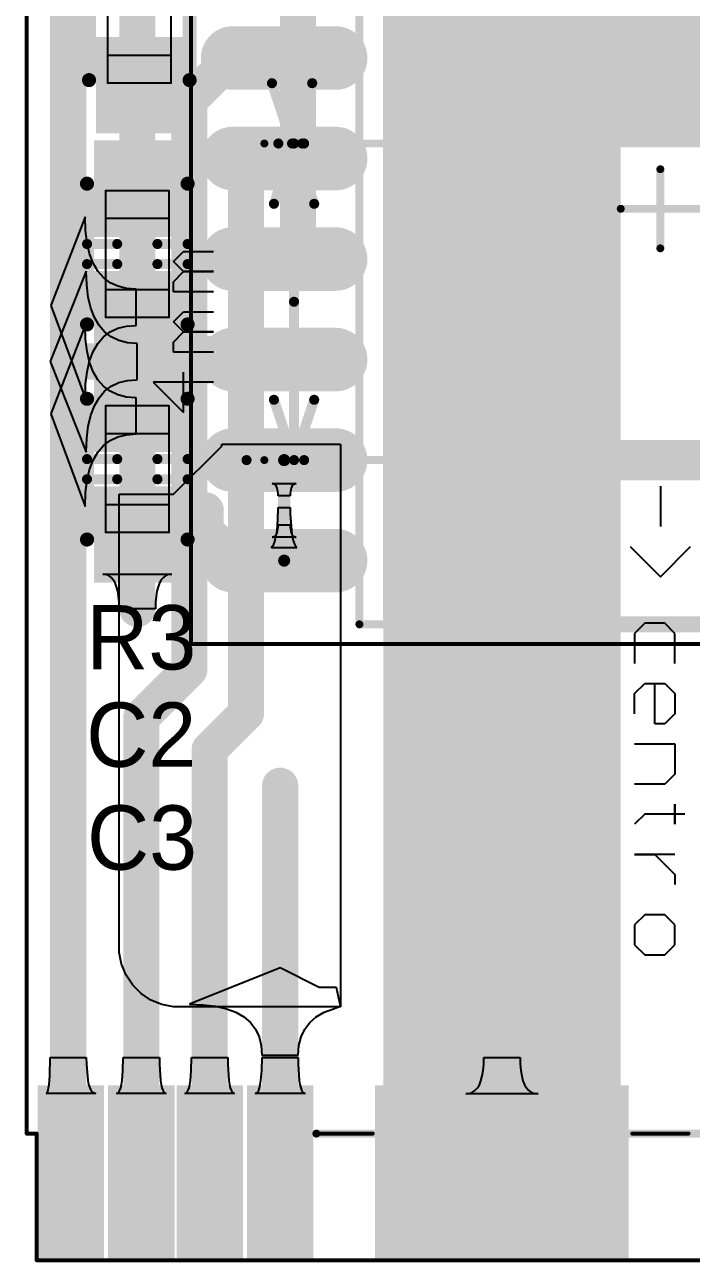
# Model space of a CAD drawing. Header units: millimetres. Extents: x 3.63 to 4.26, y 1.98 to 2.99.
# Drawn here: x 3.625 to 3.956, y 1.976 to 2.592 of the extents above; entities that cross this region are included whole.
import ezdxf

# ---------------------------------------------------------------- set-up
doc = ezdxf.new("R2010")
doc.units = ezdxf.units.MM
doc.header["$MEASUREMENT"] = 0
for name, color, linetype in [('BottomLayer', 5, 'Continuous'), ('BottomOverlay', 54, 'Continuous'), ('BottomPaste', 16, 'Continuous'), ('BottomSolder', 6, 'Continuous'), ('Mechanical1', 6, 'Continuous'), ('Mechanical16', 56, 'Continuous'), ('Mechanical2', 216, 'Continuous'), ('Mechanical4', 56, 'Continuous'), ('MultiLayer', 9, 'Continuous'), ('TopLayer', 1, 'Continuous'), ('TopOverlay', 2, 'Continuous'), ('TopPaste', 8, 'Continuous'), ('TopSolder', 216, 'Continuous'), ('ViaHoleLayer', 16, 'Continuous')]:
    doc.layers.add(name, color=color, linetype=linetype)

# ---------------------------------------------------------------- blocks, each defined once
blk = doc.blocks.new('SO16__1')
at = {"layer": 'Mechanical2', "const_width": 0.00394}
for points in [[(-0.14961, -0.20669), (-0.14961, 0.20669)], [(-0.14961, -0.20669), (0.14961, -0.20669)]]:
    blk.add_lwpolyline(points, dxfattribs=at)
at = {"layer": 'Mechanical2', "const_width": 0.00197}
blk.add_lwpolyline([(-0.15059, -0.20669, 1), (-0.14862, -0.20669, 1)], format="xyb", close=True, dxfattribs=at)
blk.add_lwpolyline([(-0.15059, -0.20669, 1), (-0.14862, -0.20669, 1)], format="xyb", close=True, dxfattribs=at)
at = {"layer": 'Mechanical4'}
for points, const_width in [([(-0.23327, -0.21654), (-0.23327, 0.21654)], 0.00197), ([(0, -0.01969), (0, 0.01969)], 0.00394), ([(-0.01969, 0), (0.01969, 0)], 0.00394), ([(-0.23327, -0.21654), (0.23327, -0.21654)], 0.00197)]:
    blk.add_lwpolyline(points, dxfattribs=dict(at, const_width=const_width))
for points, const_width in [([(-0.00098, 0.01969, 1), (0.00098, 0.01969, 1)], 0.00197), ([(-0.02067, 0, 1), (-0.0187, 0, 1)], 0.00197), ([(-0.00098, -0.01969, 1), (0.00098, -0.01969, 1)], 0.00197), ([(-0.23376, -0.21654, 1), (-0.23278, -0.21654, 1)], 0.000984), ([(-0.23376, -0.21654, 1), (-0.23278, -0.21654, 1)], 0.000984)]:
    blk.add_lwpolyline(points, format="xyb", close=True, dxfattribs=dict(at, const_width=const_width))
at = {"layer": 'TopLayer', "const_width": 0.02362}
for points in [[(-0.2126, 0.075), (-0.16142, 0.075)], [(-0.2126, 0.025), (-0.16142, 0.025)], [(-0.2126, -0.025), (-0.16142, -0.025)], [(-0.2126, -0.075), (-0.16142, -0.075)], [(-0.2126, -0.125), (-0.16142, -0.125)], [(-0.2126, -0.175), (-0.16142, -0.175)]]:
    blk.add_lwpolyline(points, dxfattribs=at)
at = {"layer": 'TopLayer', "const_width": 0.01181}
for points in [[(-0.2185, 0.075, 1), (-0.20669, 0.075, 1)], [(-0.16732, 0.075, 1), (-0.15551, 0.075, 1)], [(-0.2185, 0.025, 1), (-0.20669, 0.025, 1)], [(-0.16732, 0.025, 1), (-0.15551, 0.025, 1)], [(-0.2185, -0.025, 1), (-0.20669, -0.025, 1)], [(-0.16732, -0.025, 1), (-0.15551, -0.025, 1)], [(-0.2185, -0.075, 1), (-0.20669, -0.075, 1)], [(-0.16732, -0.075, 1), (-0.15551, -0.075, 1)], [(-0.2185, -0.125, 1), (-0.20669, -0.125, 1)], [(-0.16732, -0.125, 1), (-0.15551, -0.125, 1)], [(-0.2185, -0.175, 1), (-0.20669, -0.175, 1)], [(-0.16732, -0.175, 1), (-0.15551, -0.175, 1)]]:
    blk.add_lwpolyline(points, format="xyb", close=True, dxfattribs=at)
at = {"layer": 'TopOverlay', "const_width": 0.00787}
for points in [[(-0.13386, -0.20669), (-0.13386, 0.20669)], [(-0.13386, -0.20669), (0.13386, -0.20669)]]:
    blk.add_lwpolyline(points, dxfattribs=at)
at = {"layer": 'TopOverlay', "const_width": 0.00394}
blk.add_lwpolyline([(-0.13583, -0.20669, 1), (-0.13189, -0.20669, 1)], format="xyb", close=True, dxfattribs=at)
blk.add_lwpolyline([(-0.13583, -0.20669, 1), (-0.13189, -0.20669, 1)], format="xyb", close=True, dxfattribs=at)
at = {"layer": 'TopPaste', "const_width": 0.02362}
for points in [[(-0.2126, 0.075), (-0.16142, 0.075)], [(-0.2126, 0.025), (-0.16142, 0.025)], [(-0.2126, -0.025), (-0.16142, -0.025)], [(-0.2126, -0.075), (-0.16142, -0.075)], [(-0.2126, -0.125), (-0.16142, -0.125)], [(-0.2126, -0.175), (-0.16142, -0.175)]]:
    blk.add_lwpolyline(points, dxfattribs=at)
at = {"layer": 'TopPaste', "const_width": 0.01181}
for points in [[(-0.2185, 0.075, 1), (-0.20669, 0.075, 1)], [(-0.16732, 0.075, 1), (-0.15551, 0.075, 1)], [(-0.2185, 0.025, 1), (-0.20669, 0.025, 1)], [(-0.16732, 0.025, 1), (-0.15551, 0.025, 1)], [(-0.2185, -0.025, 1), (-0.20669, -0.025, 1)], [(-0.16732, -0.025, 1), (-0.15551, -0.025, 1)], [(-0.2185, -0.075, 1), (-0.20669, -0.075, 1)], [(-0.16732, -0.075, 1), (-0.15551, -0.075, 1)], [(-0.2185, -0.125, 1), (-0.20669, -0.125, 1)], [(-0.16732, -0.125, 1), (-0.15551, -0.125, 1)], [(-0.2185, -0.175, 1), (-0.20669, -0.175, 1)], [(-0.16732, -0.175, 1), (-0.15551, -0.175, 1)]]:
    blk.add_lwpolyline(points, format="xyb", close=True, dxfattribs=at)
at = {"layer": 'TopSolder', "const_width": 0.03162}
for points in [[(-0.2126, 0.075), (-0.16142, 0.075)], [(-0.2126, 0.025), (-0.16142, 0.025)], [(-0.2126, -0.025), (-0.16142, -0.025)], [(-0.2126, -0.075), (-0.16142, -0.075)], [(-0.2126, -0.125), (-0.16142, -0.125)], [(-0.2126, -0.175), (-0.16142, -0.175)]]:
    blk.add_lwpolyline(points, dxfattribs=at)
at = {"layer": 'TopSolder', "const_width": 0.01581}
for points in [[(-0.2205, 0.075, 1), (-0.20469, 0.075, 1)], [(-0.16932, 0.075, 1), (-0.15351, 0.075, 1)], [(-0.2205, 0.025, 1), (-0.20469, 0.025, 1)], [(-0.16932, 0.025, 1), (-0.15351, 0.025, 1)], [(-0.2205, -0.025, 1), (-0.20469, -0.025, 1)], [(-0.16932, -0.025, 1), (-0.15351, -0.025, 1)], [(-0.2205, -0.075, 1), (-0.20469, -0.075, 1)], [(-0.16932, -0.075, 1), (-0.15351, -0.075, 1)], [(-0.2205, -0.125, 1), (-0.20469, -0.125, 1)], [(-0.16932, -0.125, 1), (-0.15351, -0.125, 1)], [(-0.2205, -0.175, 1), (-0.20469, -0.175, 1)], [(-0.16932, -0.175, 1), (-0.15351, -0.175, 1)]]:
    blk.add_lwpolyline(points, format="xyb", close=True, dxfattribs=at)
blk = doc.blocks.new('0603_2')
at = {"layer": 'Mechanical16', "const_width": 0.001}
for points in [[(-0.0315, 0.01575), (0.0315, 0.01575)], [(-0.0315, 0.01575), (-0.0315, -0.01574)], [(-0.0177, 0.01575), (-0.0177, -0.01574)], [(0.0177, 0.01575), (0.0177, -0.01574)], [(0.0315, 0.01575), (0.0315, -0.01574)], [(-0.0315, -0.01574), (0.0315, -0.01574)]]:
    blk.add_lwpolyline(points, dxfattribs=at)
at = {"layer": 'Mechanical16', "const_width": 0.0005}
for points in [[(-0.03175, 0.01575, 1), (-0.03125, 0.01575, 1)], [(-0.03175, 0.01575, 1), (-0.03125, 0.01575, 1)], [(-0.01795, 0.01575, 1), (-0.01745, 0.01575, 1)], [(0.01745, 0.01575, 1), (0.01795, 0.01575, 1)], [(0.03125, 0.01575, 1), (0.03175, 0.01575, 1)], [(0.03125, 0.01575, 1), (0.03175, 0.01575, 1)], [(-0.03175, -0.01574, 1), (-0.03125, -0.01574, 1)], [(-0.03175, -0.01574, 1), (-0.03125, -0.01574, 1)], [(-0.01795, -0.01574, 1), (-0.01745, -0.01574, 1)], [(0.01745, -0.01574, 1), (0.01795, -0.01574, 1)], [(0.03125, -0.01574, 1), (0.03175, -0.01574, 1)], [(0.03125, -0.01574, 1), (0.03175, -0.01574, 1)]]:
    blk.add_lwpolyline(points, format="xyb", close=True, dxfattribs=at)
at = {"layer": 'TopLayer'}
for points in [[(-0.0525, -0.0175), (-0.0125, -0.0175), (-0.0525, 0.0175), (-0.0125, 0.0175)], [(0.0125, -0.0175), (0.0525, -0.0175), (0.0125, 0.0175), (0.0525, 0.0175)]]:
    blk.add_solid(points, dxfattribs=at)
at = {"layer": 'TopOverlay', "const_width": 0.007}
for points in [[(-0.03, 0.025), (0.03, 0.025)], [(-0.03, -0.025), (0.03, -0.025)]]:
    blk.add_lwpolyline(points, dxfattribs=at)
at = {"layer": 'TopOverlay', "const_width": 0.0035}
for points in [[(-0.03175, 0.025, 1), (-0.02825, 0.025, 1)], [(0.02825, 0.025, 1), (0.03175, 0.025, 1)], [(-0.03175, -0.025, 1), (-0.02825, -0.025, 1)], [(0.02825, -0.025, 1), (0.03175, -0.025, 1)]]:
    blk.add_lwpolyline(points, format="xyb", close=True, dxfattribs=at)
at = {"layer": 'TopPaste'}
for points in [[(-0.0525, -0.0175), (-0.0125, -0.0175), (-0.0525, 0.0175), (-0.0125, 0.0175)], [(0.0125, -0.0175), (0.0525, -0.0175), (0.0125, 0.0175), (0.0525, 0.0175)]]:
    blk.add_solid(points, dxfattribs=at)
at = {"layer": 'TopSolder'}
for points in [[(-0.0565, -0.0215), (-0.0085, -0.0215), (-0.0565, 0.0215), (-0.0085, 0.0215)], [(0.0085, -0.0215), (0.0565, -0.0215), (0.0085, 0.0215), (0.0565, 0.0215)]]:
    blk.add_solid(points, dxfattribs=at)
blk = doc.blocks.new('0603C_5')
at = {"layer": 'Mechanical16', "const_width": 0.001}
for points in [[(-0.0315, -0.01574), (-0.0315, 0.01575)], [(0.0315, 0.01575), (-0.0315, 0.01575)], [(-0.0177, -0.01574), (-0.0177, 0.01575)], [(0.0177, -0.01574), (0.0177, 0.01575)], [(0.0315, -0.01574), (0.0315, 0.01575)], [(0.0315, -0.01574), (-0.0315, -0.01574)]]:
    blk.add_lwpolyline(points, dxfattribs=at)
at = {"layer": 'Mechanical16', "const_width": 0.0005}
for points in [[(-0.03175, 0.01575, 1), (-0.03125, 0.01575, 1)], [(-0.03175, 0.01575, 1), (-0.03125, 0.01575, 1)], [(-0.01795, 0.01575, 1), (-0.01745, 0.01575, 1)], [(0.01745, 0.01575, 1), (0.01795, 0.01575, 1)], [(0.03125, 0.01575, 1), (0.03175, 0.01575, 1)], [(0.03125, 0.01575, 1), (0.03175, 0.01575, 1)], [(-0.03175, -0.01574, 1), (-0.03125, -0.01574, 1)], [(-0.03175, -0.01574, 1), (-0.03125, -0.01574, 1)], [(-0.01795, -0.01574, 1), (-0.01745, -0.01574, 1)], [(0.01745, -0.01574, 1), (0.01795, -0.01574, 1)], [(0.03125, -0.01574, 1), (0.03175, -0.01574, 1)], [(0.03125, -0.01574, 1), (0.03175, -0.01574, 1)]]:
    blk.add_lwpolyline(points, format="xyb", close=True, dxfattribs=at)
at = {"layer": 'TopLayer'}
for points in [[(-0.0525, -0.0175), (-0.0125, -0.0175), (-0.0525, 0.0175), (-0.0125, 0.0175)], [(0.0125, -0.0175), (0.0525, -0.0175), (0.0125, 0.0175), (0.0525, 0.0175)]]:
    blk.add_solid(points, dxfattribs=at)
at = {"layer": 'TopOverlay'}
for points, const_width in [([(0.035, 0.025), (-0.035, 0.025)], 0.007), ([(-0.005, 0.01), (-0.005, 0.025)], 0.005), ([(0.005, 0.01), (0.005, 0.025)], 0.005), ([(-0.005, -0.025), (-0.005, -0.01)], 0.005), ([(0.005, -0.025), (0.005, -0.01)], 0.005), ([(0.035, -0.025), (-0.035, -0.025)], 0.007)]:
    blk.add_lwpolyline(points, dxfattribs=dict(at, const_width=const_width))
for points, const_width in [([(-0.03675, 0.025, 1), (-0.03325, 0.025, 1)], 0.0035), ([(-0.00625, 0.025, 1), (-0.00375, 0.025, 1)], 0.0025), ([(0.00375, 0.025, 1), (0.00625, 0.025, 1)], 0.0025), ([(0.03325, 0.025, 1), (0.03675, 0.025, 1)], 0.0035), ([(-0.00625, 0.01, 1), (-0.00375, 0.01, 1)], 0.0025), ([(0.00375, 0.01, 1), (0.00625, 0.01, 1)], 0.0025), ([(-0.00625, -0.01, 1), (-0.00375, -0.01, 1)], 0.0025), ([(0.00375, -0.01, 1), (0.00625, -0.01, 1)], 0.0025), ([(-0.03675, -0.025, 1), (-0.03325, -0.025, 1)], 0.0035), ([(-0.00625, -0.025, 1), (-0.00375, -0.025, 1)], 0.0025), ([(0.00375, -0.025, 1), (0.00625, -0.025, 1)], 0.0025), ([(0.03325, -0.025, 1), (0.03675, -0.025, 1)], 0.0035)]:
    blk.add_lwpolyline(points, format="xyb", close=True, dxfattribs=dict(at, const_width=const_width))
at = {"layer": 'TopPaste'}
for points in [[(-0.0525, -0.0175), (-0.0125, -0.0175), (-0.0525, 0.0175), (-0.0125, 0.0175)], [(0.0125, -0.0175), (0.0525, -0.0175), (0.0125, 0.0175), (0.0525, 0.0175)]]:
    blk.add_solid(points, dxfattribs=at)
at = {"layer": 'TopSolder'}
for points in [[(-0.0565, -0.0215), (-0.0085, -0.0215), (-0.0565, 0.0215), (-0.0085, 0.0215)], [(0.0085, -0.0215), (0.0565, -0.0215), (0.0085, 0.0215), (0.0565, 0.0215)]]:
    blk.add_solid(points, dxfattribs=at)
blk = doc.blocks.new('0603C_6')
at = {"layer": 'Mechanical16', "const_width": 0.001}
for points in [[(-0.0315, 0.01575), (-0.0315, -0.01574)], [(-0.0315, 0.01575), (0.0315, 0.01575)], [(-0.0177, 0.01575), (-0.0177, -0.01574)], [(0.0177, 0.01575), (0.0177, -0.01574)], [(0.0315, 0.01575), (0.0315, -0.01574)], [(-0.0315, -0.01574), (0.0315, -0.01574)]]:
    blk.add_lwpolyline(points, dxfattribs=at)
at = {"layer": 'Mechanical16', "const_width": 0.0005}
for points in [[(-0.03175, 0.01575, 1), (-0.03125, 0.01575, 1)], [(-0.03175, 0.01575, 1), (-0.03125, 0.01575, 1)], [(-0.01795, 0.01575, 1), (-0.01745, 0.01575, 1)], [(0.01745, 0.01575, 1), (0.01795, 0.01575, 1)], [(0.03125, 0.01575, 1), (0.03175, 0.01575, 1)], [(0.03125, 0.01575, 1), (0.03175, 0.01575, 1)], [(-0.03175, -0.01574, 1), (-0.03125, -0.01574, 1)], [(-0.03175, -0.01574, 1), (-0.03125, -0.01574, 1)], [(-0.01795, -0.01574, 1), (-0.01745, -0.01574, 1)], [(0.01745, -0.01574, 1), (0.01795, -0.01574, 1)], [(0.03125, -0.01574, 1), (0.03175, -0.01574, 1)], [(0.03125, -0.01574, 1), (0.03175, -0.01574, 1)]]:
    blk.add_lwpolyline(points, format="xyb", close=True, dxfattribs=at)
at = {"layer": 'TopLayer'}
for points in [[(-0.0525, -0.0175), (-0.0125, -0.0175), (-0.0525, 0.0175), (-0.0125, 0.0175)], [(0.0125, -0.0175), (0.0525, -0.0175), (0.0125, 0.0175), (0.0525, 0.0175)]]:
    blk.add_solid(points, dxfattribs=at)
at = {"layer": 'TopOverlay'}
for points, const_width in [([(-0.035, 0.025), (0.035, 0.025)], 0.007), ([(-0.005, 0.025), (-0.005, 0.01)], 0.005), ([(0.005, 0.025), (0.005, 0.01)], 0.005), ([(-0.005, -0.01), (-0.005, -0.025)], 0.005), ([(0.005, -0.01), (0.005, -0.025)], 0.005), ([(-0.035, -0.025), (0.035, -0.025)], 0.007)]:
    blk.add_lwpolyline(points, dxfattribs=dict(at, const_width=const_width))
for points, const_width in [([(-0.03675, 0.025, 1), (-0.03325, 0.025, 1)], 0.0035), ([(-0.00625, 0.025, 1), (-0.00375, 0.025, 1)], 0.0025), ([(0.00375, 0.025, 1), (0.00625, 0.025, 1)], 0.0025), ([(0.03325, 0.025, 1), (0.03675, 0.025, 1)], 0.0035), ([(-0.00625, 0.01, 1), (-0.00375, 0.01, 1)], 0.0025), ([(0.00375, 0.01, 1), (0.00625, 0.01, 1)], 0.0025), ([(-0.00625, -0.01, 1), (-0.00375, -0.01, 1)], 0.0025), ([(0.00375, -0.01, 1), (0.00625, -0.01, 1)], 0.0025), ([(-0.03675, -0.025, 1), (-0.03325, -0.025, 1)], 0.0035), ([(-0.00625, -0.025, 1), (-0.00375, -0.025, 1)], 0.0025), ([(0.00375, -0.025, 1), (0.00625, -0.025, 1)], 0.0025), ([(0.03325, -0.025, 1), (0.03675, -0.025, 1)], 0.0035)]:
    blk.add_lwpolyline(points, format="xyb", close=True, dxfattribs=dict(at, const_width=const_width))
at = {"layer": 'TopPaste'}
for points in [[(-0.0525, -0.0175), (-0.0125, -0.0175), (-0.0525, 0.0175), (-0.0125, 0.0175)], [(0.0125, -0.0175), (0.0525, -0.0175), (0.0125, 0.0175), (0.0525, 0.0175)]]:
    blk.add_solid(points, dxfattribs=at)
at = {"layer": 'TopSolder'}
for points in [[(-0.0565, -0.0215), (-0.0085, -0.0215), (-0.0565, 0.0215), (-0.0085, 0.0215)], [(0.0085, -0.0215), (0.0565, -0.0215), (0.0085, 0.0215), (0.0565, 0.0215)]]:
    blk.add_solid(points, dxfattribs=at)

msp = doc.modelspace()

# ---------------------------------------------------------------- linework, layer by layer
at = {"layer": 'BottomLayer'}
for p, q in [((3.85289, 2.07162), (3.85316, 2.0747)), ((3.85316, 2.0747), (3.85325, 2.07815)), ((3.85325, 2.07815), (3.87125, 2.07815)), ((3.87125, 2.07815), (3.87134, 2.0747)), ((3.87134, 2.0747), (3.87161, 2.07162)), ((3.85181, 2.06655), (3.85244, 2.06891)), ((3.85244, 2.06891), (3.85289, 2.07162)), ((3.87161, 2.07162), (3.87206, 2.06891)), ((3.87206, 2.06891), (3.87269, 2.06655)), ((3.84884, 2.06166), (3.85001, 2.06293)), ((3.85001, 2.06293), (3.851, 2.06456)), ((3.851, 2.06456), (3.85181, 2.06655)), ((3.87269, 2.06655), (3.8735, 2.06456)), ((3.8735, 2.06456), (3.87449, 2.06293)), ((3.87449, 2.06293), (3.87566, 2.06166)), ((3.84425, 2.06003), (3.84596, 2.06021)), ((3.88025, 2.06003), (3.84425, 2.06003)), ((3.84596, 2.06021), (3.84749, 2.06075)), ((3.84749, 2.06075), (3.84884, 2.06166)), ((3.87566, 2.06166), (3.87701, 2.06075)), ((3.87701, 2.06075), (3.87854, 2.06021)), ((3.87854, 2.06021), (3.88025, 2.06003))]:
    msp.add_line(p, q, dxfattribs=at)
at = {"layer": 'BottomLayer', "const_width": 0.018}
for points in [[(3.68099, 2.53623), (3.68099, 2.78823)], [(3.76087, 2.4751), (3.76087, 2.73335)], [(3.86225, 2.56519), (3.92524, 2.62818)], [(3.70687, 2.5541), (3.72799, 2.57523)], [(3.86225, 2.0209), (3.86225, 2.56519)], [(3.70687, 2.2711), (3.70687, 2.5541)], [(3.68099, 2.30123), (3.68099, 2.53623)], [(3.73499, 2.24923), (3.73499, 2.52423)], [(3.68299, 2.24723), (3.70687, 2.2711)], [(3.68299, 2.08223), (3.68299, 2.24723)], [(3.71698, 2.23121), (3.73499, 2.24923)], [(3.71698, 2.08323), (3.71698, 2.23121)]]:
    msp.add_lwpolyline(points, dxfattribs=at)
at = {"layer": 'BottomLayer', "const_width": 0.009}
for points in [[(3.72349, 2.57523, 1), (3.73249, 2.57523, 1)], [(3.72349, 2.57523, 1), (3.73249, 2.57523, 1)], [(3.85775, 2.56519, 1), (3.86675, 2.56519, 1)], [(3.85775, 2.56519, 1), (3.86675, 2.56519, 1)], [(3.70237, 2.5541, 1), (3.71137, 2.5541, 1)], [(3.70237, 2.5541, 1), (3.71137, 2.5541, 1)], [(3.67649, 2.53623, 1), (3.68549, 2.53623, 1)], [(3.67649, 2.53623, 1), (3.68549, 2.53623, 1)], [(3.67649, 2.53623, 1), (3.68549, 2.53623, 1)], [(3.73049, 2.52423, 1), (3.73949, 2.52423, 1)], [(3.73049, 2.52423, 1), (3.73949, 2.52423, 1)], [(3.75637, 2.4751, 1), (3.76537, 2.4751, 1)], [(3.75637, 2.4751, 1), (3.76537, 2.4751, 1)], [(3.67649, 2.30123, 1), (3.68549, 2.30123, 1)], [(3.67649, 2.30123, 1), (3.68549, 2.30123, 1)], [(3.70237, 2.2711, 1), (3.71137, 2.2711, 1)], [(3.70237, 2.2711, 1), (3.71137, 2.2711, 1)], [(3.67849, 2.24723, 1), (3.68749, 2.24723, 1)], [(3.67849, 2.24723, 1), (3.68749, 2.24723, 1)], [(3.73049, 2.24923, 1), (3.73949, 2.24923, 1)], [(3.73049, 2.24923, 1), (3.73949, 2.24923, 1)], [(3.71248, 2.23121, 1), (3.72148, 2.23121, 1)], [(3.71248, 2.23121, 1), (3.72148, 2.23121, 1)], [(3.67849, 2.08223, 1), (3.68749, 2.08223, 1)], [(3.67849, 2.08223, 1), (3.68749, 2.08223, 1)], [(3.71248, 2.08323, 1), (3.72148, 2.08323, 1)], [(3.71248, 2.08323, 1), (3.72148, 2.08323, 1)], [(3.85775, 2.0209, 1), (3.86675, 2.0209, 1)]]:
    msp.add_lwpolyline(points, format="xyb", close=True, dxfattribs=at)
at = {"layer": 'BottomLayer'}
for points in [[(3.8032, 2.53223), (4.07879, 2.53223), (3.8032, 2.76893), (4.07879, 2.76893)], [(3.92131, 2.54649), (3.8032, 2.54649), (3.92131, 2.04846), (3.8032, 2.04846)], [(3.92131, 1.98153), (3.92131, 2.06027), (3.8032, 1.98153), (3.8032, 2.06027)]]:
    msp.add_solid(points, dxfattribs=at)
at = {"layer": 'BottomOverlay'}
for p, q in [((3.69892, 2.47396), (3.70392, 2.47896)), ((3.70392, 2.47896), (3.71892, 2.47896)), ((3.70392, 2.46896), (3.69892, 2.47396)), ((3.69892, 2.46396), (3.70392, 2.46896)), ((3.70392, 2.46896), (3.71892, 2.46896)), ((3.71892, 2.46896), (3.70392, 2.46896)), ((3.69892, 2.45896), (3.69892, 2.46396)), ((3.71892, 2.45896), (3.69892, 2.45896)), ((3.69892, 2.44397), (3.70392, 2.44897)), ((3.70392, 2.43897), (3.69892, 2.44397)), ((3.70392, 2.44897), (3.71892, 2.44897)), ((3.69892, 2.43397), (3.70392, 2.43897)), ((3.70392, 2.43897), (3.71892, 2.43897)), ((3.71892, 2.43897), (3.70392, 2.43897)), ((3.69892, 2.42897), (3.69892, 2.43397)), ((3.71892, 2.42897), (3.69892, 2.42897)), ((3.71892, 2.41398), (3.68892, 2.41398)), ((3.68892, 2.41398), (3.70392, 2.39898)), ((3.70392, 2.39898), (3.70392, 2.41897)), ((3.94099, 2.36223), (3.94099, 2.34223)), ((3.92599, 2.33224), (3.94099, 2.31724)), ((3.94099, 2.31724), (3.95598, 2.33224)), ((3.9332, 2.29406), (3.9282, 2.28906)), ((3.94319, 2.29406), (3.9332, 2.29406)), ((3.94819, 2.28906), (3.94319, 2.29406)), ((3.9282, 2.28906), (3.9282, 2.27406)), ((3.94819, 2.27406), (3.94819, 2.28906)), ((3.9282, 2.25907), (3.9332, 2.26407)), ((3.9282, 2.24907), (3.9282, 2.25907)), ((3.9332, 2.26407), (3.94319, 2.26407)), ((3.93819, 2.24407), (3.93819, 2.26407)), ((3.94319, 2.26407), (3.94819, 2.25907)), ((3.94819, 2.25907), (3.94819, 2.24907)), ((3.94819, 2.24907), (3.94319, 2.24407)), ((3.94319, 2.24407), (3.93819, 2.24407)), ((3.9282, 2.23408), (3.94819, 2.23408)), ((3.94819, 2.23408), (3.94819, 2.21908)), ((3.94819, 2.21908), (3.94319, 2.21408)), ((3.94319, 2.21408), (3.9282, 2.21408)), ((3.94819, 2.19909), (3.94819, 2.20409)), ((3.94819, 2.20409), (3.94819, 2.19409)), ((3.9332, 2.19909), (3.9282, 2.19409)), ((3.94819, 2.19909), (3.9332, 2.19909)), ((3.95319, 2.19909), (3.94819, 2.19909)), ((3.94819, 2.19409), (3.94819, 2.19909)), ((3.94819, 2.17909), (3.9282, 2.17909)), ((3.9282, 2.17909), (3.93819, 2.17909)), ((3.93819, 2.17909), (3.94319, 2.1741)), ((3.94319, 2.1741), (3.94819, 2.1691)), ((3.94819, 2.1691), (3.94819, 2.1641)), ((3.9332, 2.1491), (3.9282, 2.14411)), ((3.94319, 2.1491), (3.9332, 2.1491)), ((3.94819, 2.14411), (3.94319, 2.1491)), ((3.9282, 2.14411), (3.9282, 2.13411)), ((3.94819, 2.13411), (3.94819, 2.14411)), ((3.9282, 2.13411), (3.9332, 2.12911)), ((3.94319, 2.12911), (3.94819, 2.13411)), ((3.9332, 2.12911), (3.94319, 2.12911))]:
    msp.add_line(p, q, dxfattribs=at)
for points, const_width in [([(3.75792, 2.53271), (3.75792, 2.65131)], 0.005), ([(3.74792, 2.56271), (3.75792, 2.53271)], 0.005), ([(3.75792, 2.53271), (3.76792, 2.56271)], 0.005), ([(3.74414, 2.53271), (4.11816, 2.53271)], 0.00394), ([(3.74891, 2.50271), (3.75891, 2.53271)], 0.005), ([(3.75111, 2.53271), (3.76391, 2.53271)], 0.005), ([(3.75111, 2.53271), (3.76292, 2.53271)], 0.005), ([(3.75891, 2.53271), (3.76891, 2.50271)], 0.005), ([(3.75891, 2.45397), (3.75891, 2.53271)], 0.005), ([(3.75891, 2.37523), (3.75891, 2.45397)], 0.005), ([(3.74891, 2.40523), (3.75891, 2.37523)], 0.005), ([(3.75891, 2.37523), (3.76891, 2.40523)], 0.005), ([(3.73528, 2.37523), (3.76391, 2.37523)], 0.005), ([(3.74414, 2.37523), (4.12111, 2.37523)], 0.00394), ([(3.76999, 2.04023), (3.79799, 2.04023)], 0.00197), ([(3.92699, 2.04023), (3.95499, 2.04023)], 0.00197)]:
    msp.add_lwpolyline(points, dxfattribs=dict(at, const_width=const_width))
for points, const_width in [([(3.74667, 2.56271, 1), (3.74917, 2.56271, 1)], 0.0025), ([(3.76667, 2.56271, 1), (3.76917, 2.56271, 1)], 0.0025), ([(3.74316, 2.53271, 1), (3.74513, 2.53271, 1)], 0.00197), ([(3.74986, 2.53271, 1), (3.75236, 2.53271, 1)], 0.0025), ([(3.74986, 2.53271, 1), (3.75236, 2.53271, 1)], 0.0025), ([(3.75667, 2.53271, 1), (3.75917, 2.53271, 1)], 0.0025), ([(3.75667, 2.53271, 1), (3.75917, 2.53271, 1)], 0.0025), ([(3.75667, 2.53271, 1), (3.75917, 2.53271, 1)], 0.0025), ([(3.75766, 2.53271, 1), (3.76016, 2.53271, 1)], 0.0025), ([(3.75766, 2.53271, 1), (3.76016, 2.53271, 1)], 0.0025), ([(3.75766, 2.53271, 1), (3.76016, 2.53271, 1)], 0.0025), ([(3.76167, 2.53271, 1), (3.76417, 2.53271, 1)], 0.0025), ([(3.76266, 2.53271, 1), (3.76516, 2.53271, 1)], 0.0025), ([(3.74766, 2.50271, 1), (3.75016, 2.50271, 1)], 0.0025), ([(3.76766, 2.50271, 1), (3.77016, 2.50271, 1)], 0.0025), ([(3.75766, 2.45397, 1), (3.76016, 2.45397, 1)], 0.0025), ([(3.75766, 2.45397, 1), (3.76016, 2.45397, 1)], 0.0025), ([(3.74766, 2.40523, 1), (3.75016, 2.40523, 1)], 0.0025), ([(3.76766, 2.40523, 1), (3.77016, 2.40523, 1)], 0.0025), ([(3.73403, 2.37523, 1), (3.73653, 2.37523, 1)], 0.0025), ([(3.74316, 2.37523, 1), (3.74513, 2.37523, 1)], 0.00197), ([(3.75766, 2.37523, 1), (3.76016, 2.37523, 1)], 0.0025), ([(3.75766, 2.37523, 1), (3.76016, 2.37523, 1)], 0.0025), ([(3.75766, 2.37523, 1), (3.76016, 2.37523, 1)], 0.0025), ([(3.76266, 2.37523, 1), (3.76516, 2.37523, 1)], 0.0025), ([(3.7695, 2.04023, 1), (3.77048, 2.04023, 1)], 0.000984), ([(3.7975, 2.04023, 1), (3.79848, 2.04023, 1)], 0.000984), ([(3.9265, 2.04023, 1), (3.92748, 2.04023, 1)], 0.000984), ([(3.9545, 2.04023, 1), (3.95548, 2.04023, 1)], 0.000984)]:
    msp.add_lwpolyline(points, format="xyb", close=True, dxfattribs=dict(at, const_width=const_width))
msp.add_solid([(3.93324, 2.36723), (3.94899, 2.36723), (3.93324, 2.38298), (3.94899, 2.38298)], dxfattribs=at)
at = {"layer": 'BottomPaste'}
msp.add_solid([(3.92131, 1.98153), (3.92131, 2.06027), (3.8032, 1.98153), (3.8032, 2.06027)], dxfattribs=at)
at = {"layer": 'BottomSolder'}
for points in [[(3.8032, 2.53223), (4.07879, 2.53223), (3.8032, 2.76893), (4.07879, 2.76893)], [(3.92131, 2.53271), (3.8032, 2.53271), (3.92131, 2.06027), (3.8032, 2.06027)], [(3.92531, 1.97753), (3.92531, 2.06427), (3.7992, 1.97753), (3.7992, 2.06427)]]:
    msp.add_solid(points, dxfattribs=at)
at = {"layer": 'Mechanical1', "const_width": 0.00197}
for points in [[(3.62603, 2.04022), (3.62603, 2.98323)], [(3.62603, 2.04022), (3.63099, 2.04022)], [(3.63099, 1.97723), (3.63099, 2.04022)], [(3.63099, 1.97723), (4.25199, 1.97723)]]:
    msp.add_lwpolyline(points, dxfattribs=at)
at = {"layer": 'Mechanical1', "const_width": 0.000984}
for points in [[(3.62554, 2.04022, 1), (3.62652, 2.04022, 1)], [(3.62554, 2.04022, 1), (3.62652, 2.04022, 1)], [(3.6305, 2.04022, 1), (3.63148, 2.04022, 1)], [(3.6305, 2.04022, 1), (3.63148, 2.04022, 1)], [(3.6305, 1.97723, 1), (3.63148, 1.97723, 1)], [(3.6305, 1.97723, 1), (3.63148, 1.97723, 1)]]:
    msp.add_lwpolyline(points, format="xyb", close=True, dxfattribs=at)
at = {"layer": 'MultiLayer', "const_width": 0.009}
for points in [[(3.72349, 2.57523, 1), (3.73249, 2.57523, 1)], [(3.67649, 2.53623, 1), (3.68549, 2.53623, 1)], [(3.73049, 2.52423, 1), (3.73949, 2.52423, 1)], [(3.75637, 2.4751, 1), (3.76537, 2.4751, 1)], [(3.67649, 2.30123, 1), (3.68549, 2.30123, 1)], [(3.67849, 2.08223, 1), (3.68749, 2.08223, 1)], [(3.71248, 2.08323, 1), (3.72148, 2.08323, 1)]]:
    msp.add_lwpolyline(points, format="xyb", close=True, dxfattribs=at)
at = {"layer": 'TopLayer'}
for p, q in [((3.65499, 2.49623), (3.63804, 2.45218)), ((3.65525, 2.48939), (3.65499, 2.49623)), ((3.65601, 2.48327), (3.65525, 2.48939)), ((3.65728, 2.47787), (3.65601, 2.48327)), ((3.65905, 2.47319), (3.65728, 2.47787)), ((3.65562, 2.46923), (3.63762, 2.42423)), ((3.65587, 2.46239), (3.65562, 2.46923)), ((3.66134, 2.46923), (3.65905, 2.47319)), ((3.66413, 2.46599), (3.66134, 2.46923)), ((3.65663, 2.45627), (3.65587, 2.46239)), ((3.66743, 2.46347), (3.66413, 2.46599)), ((3.67123, 2.46167), (3.66743, 2.46347)), ((3.6579, 2.45087), (3.65663, 2.45627)), ((3.67555, 2.46059), (3.67123, 2.46167)), ((3.68037, 2.46023), (3.67555, 2.46059)), ((3.68037, 2.44223), (3.68037, 2.46023)), ((3.63804, 2.45218), (3.65499, 2.40623)), ((3.65968, 2.44619), (3.6579, 2.45087)), ((3.66196, 2.44223), (3.65968, 2.44619)), ((3.65499, 2.44223), (3.63804, 2.39818)), ((3.65525, 2.43539), (3.65499, 2.44223)), ((3.66475, 2.43899), (3.66196, 2.44223)), ((3.66413, 2.43647), (3.66743, 2.43899)), ((3.66805, 2.43647), (3.66475, 2.43899)), ((3.66743, 2.43899), (3.67123, 2.44079)), ((3.67123, 2.44079), (3.67555, 2.44187)), ((3.67555, 2.44187), (3.68037, 2.44223)), ((3.65601, 2.42927), (3.65525, 2.43539)), ((3.65905, 2.42927), (3.66134, 2.43323)), ((3.66134, 2.43323), (3.66413, 2.43647)), ((3.67186, 2.43467), (3.66805, 2.43647)), ((3.67617, 2.43359), (3.67186, 2.43467)), ((3.68099, 2.43323), (3.67617, 2.43359)), ((3.68099, 2.41523), (3.68099, 2.43323)), ((3.65728, 2.42387), (3.65601, 2.42927)), ((3.65728, 2.42459), (3.65905, 2.42927)), ((3.63762, 2.42423), (3.63762, 2.42423)), ((3.63762, 2.42423), (3.63762, 2.42423)), ((3.63762, 2.42423), (3.63762, 2.42423)), ((3.63762, 2.42423), (3.63762, 2.42423)), ((3.63762, 2.42423), (3.63762, 2.42423)), ((3.63762, 2.42423), (3.63762, 2.42423)), ((3.63762, 2.42423), (3.63762, 2.42423)), ((3.63762, 2.42423), (3.63762, 2.42423)), ((3.63762, 2.42423), (3.63762, 2.42423)), ((3.63762, 2.42423), (3.63762, 2.42423)), ((3.63762, 2.42423), (3.65562, 2.37923)), ((3.65525, 2.41307), (3.65601, 2.41919)), ((3.65601, 2.41919), (3.65728, 2.42459)), ((3.65905, 2.41919), (3.65728, 2.42387)), ((3.66134, 2.41523), (3.65905, 2.41919)), ((3.65499, 2.40623), (3.65525, 2.41307)), ((3.66413, 2.41199), (3.66134, 2.41523)), ((3.66805, 2.41199), (3.67186, 2.41379)), ((3.67186, 2.41379), (3.67617, 2.41487)), ((3.67617, 2.41487), (3.68099, 2.41523)), ((3.66196, 2.40623), (3.66475, 2.40947)), ((3.66743, 2.40947), (3.66413, 2.41199)), ((3.66475, 2.40947), (3.66805, 2.41199)), ((3.67123, 2.40767), (3.66743, 2.40947)), ((3.67555, 2.40659), (3.67123, 2.40767)), ((3.6579, 2.39759), (3.65968, 2.40227)), ((3.65968, 2.40227), (3.66196, 2.40623)), ((3.68037, 2.40623), (3.67555, 2.40659)), ((3.68037, 2.38823), (3.68037, 2.40623)), ((3.63804, 2.39818), (3.65499, 2.35223)), ((3.65663, 2.39219), (3.6579, 2.39759)), ((3.65587, 2.38607), (3.65663, 2.39219)), ((3.65562, 2.37923), (3.65587, 2.38607)), ((3.66134, 2.37923), (3.66413, 2.38247)), ((3.66413, 2.38247), (3.66743, 2.38499)), ((3.66743, 2.38499), (3.67123, 2.38679)), ((3.67123, 2.38679), (3.67555, 2.38787)), ((3.67555, 2.38787), (3.68037, 2.38823)), ((3.69899, 2.35823), (3.72299, 2.38223)), ((3.72299, 2.38223), (3.72299, 2.38323)), ((3.72299, 2.38323), (3.78199, 2.38323)), ((3.78199, 2.38323), (3.78199, 2.10323)), ((3.65905, 2.37527), (3.66134, 2.37923)), ((3.65601, 2.36519), (3.65728, 2.37059)), ((3.65728, 2.37059), (3.65905, 2.37527)), ((3.65525, 2.35907), (3.65601, 2.36519)), ((3.65499, 2.35223), (3.65525, 2.35907)), ((3.67199, 2.13323), (3.67199, 2.35823)), ((3.67199, 2.35823), (3.69899, 2.35823)), ((3.74855, 2.3635), (3.74798, 2.36356)), ((3.74798, 2.36356), (3.75998, 2.36356)), ((3.74906, 2.36331), (3.74855, 2.3635)), ((3.74951, 2.36301), (3.74906, 2.36331)), ((3.7499, 2.36258), (3.74951, 2.36301)), ((3.75023, 2.36203), (3.7499, 2.36258)), ((3.7505, 2.36135), (3.75023, 2.36203)), ((3.75071, 2.36056), (3.7505, 2.36135)), ((3.75086, 2.35964), (3.75071, 2.36056)), ((3.75095, 2.3586), (3.75086, 2.35964)), ((3.75098, 2.35744), (3.75095, 2.3586)), ((3.75701, 2.3586), (3.75698, 2.35744)), ((3.7571, 2.35964), (3.75701, 2.3586)), ((3.75725, 2.36056), (3.7571, 2.35964)), ((3.75746, 2.36135), (3.75725, 2.36056)), ((3.75773, 2.36203), (3.75746, 2.36135)), ((3.75806, 2.36258), (3.75773, 2.36203)), ((3.75845, 2.36301), (3.75806, 2.36258)), ((3.7589, 2.36331), (3.75845, 2.36301)), ((3.75941, 2.3635), (3.7589, 2.36331)), ((3.75998, 2.36356), (3.75941, 2.3635)), ((3.75084, 2.34555), (3.75098, 2.35171)), ((3.75698, 2.35744), (3.75098, 2.35744)), ((3.75098, 2.35171), (3.75698, 2.35171)), ((3.75698, 2.35171), (3.75701, 2.3485)), ((3.75044, 2.34045), (3.75084, 2.34555)), ((3.75701, 2.3485), (3.75782, 2.33831)), ((3.75013, 2.33831), (3.75044, 2.34045)), ((3.75023, 2.33843), (3.7505, 2.3391)), ((3.7505, 2.3391), (3.75071, 2.3399)), ((3.75071, 2.3399), (3.75086, 2.34082)), ((3.75086, 2.34082), (3.75095, 2.34186)), ((3.75095, 2.34186), (3.75098, 2.34302)), ((3.75098, 2.34302), (3.75698, 2.34302)), ((3.75698, 2.34302), (3.75701, 2.34186)), ((3.75701, 2.34186), (3.7571, 2.34082)), ((3.7571, 2.34082), (3.75725, 2.3399)), ((3.75725, 2.3399), (3.75746, 2.3391)), ((3.75746, 2.3391), (3.75773, 2.33843)), ((3.74798, 2.3369), (3.74855, 2.33696)), ((3.75998, 2.3369), (3.74798, 2.3369)), ((3.74825, 2.3324), (3.74882, 2.33347)), ((3.74855, 2.33696), (3.74906, 2.33715)), ((3.74882, 2.33347), (3.74933, 2.33482)), ((3.74906, 2.33715), (3.74951, 2.33745)), ((3.74933, 2.33482), (3.74976, 2.33643)), ((3.74951, 2.33745), (3.7499, 2.33788)), ((3.74976, 2.33643), (3.75013, 2.33831)), ((3.7499, 2.33788), (3.75023, 2.33843)), ((3.75773, 2.33843), (3.75806, 2.33788)), ((3.75782, 2.33831), (3.75819, 2.33643)), ((3.75806, 2.33788), (3.75845, 2.33745)), ((3.75819, 2.33643), (3.75863, 2.33482)), ((3.75845, 2.33745), (3.7589, 2.33715)), ((3.75863, 2.33482), (3.75913, 2.33347)), ((3.7589, 2.33715), (3.75941, 2.33696)), ((3.75913, 2.33347), (3.7597, 2.3324)), ((3.75941, 2.33696), (3.75998, 2.3369)), ((3.74761, 2.33159), (3.74825, 2.3324)), ((3.76034, 2.33159), (3.74761, 2.33159)), ((3.7597, 2.3324), (3.76034, 2.33159)), ((3.66541, 2.3183), (3.66387, 2.31847)), ((3.66387, 2.31847), (3.69811, 2.31847)), ((3.6668, 2.31778), (3.66541, 2.3183)), ((3.66801, 2.31692), (3.6668, 2.31778)), ((3.66907, 2.31571), (3.66801, 2.31692)), ((3.66996, 2.31416), (3.66907, 2.31571)), ((3.69292, 2.31571), (3.69202, 2.31416)), ((3.69397, 2.31692), (3.69292, 2.31571)), ((3.69519, 2.31778), (3.69397, 2.31692)), ((3.69657, 2.3183), (3.69519, 2.31778)), ((3.69811, 2.31847), (3.69657, 2.3183)), ((3.67069, 2.31226), (3.66996, 2.31416)), ((3.67126, 2.31002), (3.67069, 2.31226)), ((3.67167, 2.30743), (3.67126, 2.31002)), ((3.69072, 2.31002), (3.69032, 2.30743)), ((3.69129, 2.31226), (3.69072, 2.31002)), ((3.69202, 2.31416), (3.69129, 2.31226)), ((3.67191, 2.3045), (3.67167, 2.30743)), ((3.67199, 2.30123), (3.67191, 2.3045)), ((3.69007, 2.3045), (3.68999, 2.30123)), ((3.69032, 2.30743), (3.69007, 2.3045)), ((3.68999, 2.30123), (3.67199, 2.30123)), ((3.67199, 2.13027), (3.67199, 2.13323)), ((3.67199, 2.13323), (3.67199, 2.13323)), ((3.67315, 2.12448), (3.67199, 2.13027)), ((3.67541, 2.11902), (3.67315, 2.12448)), ((3.67869, 2.1141), (3.67541, 2.11902)), ((3.75195, 2.12262), (3.70695, 2.10462)), ((3.77137, 2.11285), (3.75195, 2.12262)), ((3.68287, 2.10993), (3.67869, 2.1141)), ((3.77998, 2.11285), (3.77137, 2.11285)), ((3.78194, 2.1036), (3.77998, 2.11285)), ((3.68778, 2.10664), (3.68287, 2.10993)), ((3.69324, 2.10438), (3.68778, 2.10664)), ((3.69904, 2.10323), (3.69324, 2.10438)), ((3.70199, 2.10323), (3.69904, 2.10323)), ((3.78199, 2.10323), (3.70199, 2.10323)), ((3.70695, 2.10462), (3.71379, 2.10436)), ((3.71379, 2.10436), (3.71991, 2.1036)), ((3.71991, 2.1036), (3.72531, 2.10233)), ((3.72531, 2.10233), (3.72999, 2.10056)), ((3.72999, 2.10056), (3.73395, 2.09827)), ((3.76995, 2.09827), (3.77391, 2.10056)), ((3.77391, 2.10056), (3.77859, 2.10233)), ((3.77859, 2.10233), (3.78194, 2.1036)), ((3.73395, 2.09827), (3.73719, 2.09548)), ((3.73719, 2.09548), (3.73971, 2.09218)), ((3.76419, 2.09218), (3.76671, 2.09548)), ((3.76671, 2.09548), (3.76995, 2.09827)), ((3.73971, 2.09218), (3.74151, 2.08838)), ((3.74151, 2.08838), (3.74259, 2.08406)), ((3.76131, 2.08406), (3.76239, 2.08838)), ((3.76239, 2.08838), (3.76419, 2.09218)), ((3.74259, 2.08406), (3.74295, 2.07924)), ((3.76095, 2.07924), (3.76131, 2.08406)), ((3.63744, 2.06897), (3.63762, 2.07815)), ((3.63762, 2.07815), (3.65562, 2.07815)), ((3.65562, 2.07815), (3.65567, 2.07473)), ((3.65567, 2.07473), (3.65638, 2.06663)), ((3.67386, 2.07167), (3.67399, 2.07815)), ((3.67399, 2.07815), (3.69199, 2.07815)), ((3.69199, 2.07815), (3.69203, 2.07473)), ((3.69203, 2.07473), (3.69253, 2.06663)), ((3.70784, 2.07167), (3.70798, 2.07815)), ((3.70798, 2.07815), (3.72598, 2.07815)), ((3.72598, 2.07815), (3.72601, 2.07473)), ((3.72601, 2.07473), (3.72652, 2.06663)), ((3.74284, 2.07167), (3.74298, 2.07815)), ((3.74295, 2.07924), (3.76095, 2.07924)), ((3.74298, 2.07815), (3.76098, 2.07815)), ((3.76098, 2.07815), (3.76101, 2.07473)), ((3.76101, 2.07473), (3.76152, 2.06663)), ((3.63712, 2.06465), (3.63744, 2.06897)), ((3.67345, 2.06663), (3.67386, 2.07167)), ((3.70744, 2.06663), (3.70784, 2.07167)), ((3.74244, 2.06663), (3.74284, 2.07167)), ((3.63664, 2.06177), (3.6369, 2.06303)), ((3.6369, 2.06303), (3.63712, 2.06465)), ((3.65638, 2.06663), (3.65681, 2.06465)), ((3.65681, 2.06465), (3.65733, 2.06303)), ((3.65733, 2.06303), (3.65795, 2.06177)), ((3.67234, 2.06177), (3.67278, 2.06303)), ((3.67278, 2.06303), (3.67315, 2.06465)), ((3.67315, 2.06465), (3.67345, 2.06663)), ((3.69253, 2.06663), (3.69284, 2.06465)), ((3.69284, 2.06465), (3.69321, 2.06303)), ((3.69321, 2.06303), (3.69365, 2.06177)), ((3.70632, 2.06177), (3.70676, 2.06303)), ((3.70676, 2.06303), (3.70713, 2.06465)), ((3.70713, 2.06465), (3.70744, 2.06663)), ((3.72652, 2.06663), (3.72682, 2.06465)), ((3.72682, 2.06465), (3.72719, 2.06303)), ((3.72719, 2.06303), (3.72763, 2.06177)), ((3.74132, 2.06177), (3.74176, 2.06303)), ((3.74176, 2.06303), (3.74213, 2.06465)), ((3.74213, 2.06465), (3.74244, 2.06663)), ((3.76152, 2.06663), (3.76182, 2.06465)), ((3.76182, 2.06465), (3.76219, 2.06303)), ((3.76219, 2.06303), (3.76263, 2.06177)), ((3.63561, 2.06015), (3.63599, 2.06033)), ((3.66037, 2.06015), (3.63561, 2.06015)), ((3.63599, 2.06033), (3.63633, 2.06087)), ((3.63633, 2.06087), (3.63664, 2.06177)), ((3.65795, 2.06177), (3.65866, 2.06087)), ((3.65866, 2.06087), (3.65947, 2.06033)), ((3.65947, 2.06033), (3.66037, 2.06015)), ((3.67061, 2.06015), (3.67125, 2.06033)), ((3.69537, 2.06015), (3.67061, 2.06015)), ((3.67125, 2.06033), (3.67183, 2.06087)), ((3.67183, 2.06087), (3.67234, 2.06177)), ((3.69365, 2.06177), (3.69416, 2.06087)), ((3.69416, 2.06087), (3.69473, 2.06033)), ((3.69473, 2.06033), (3.69537, 2.06015)), ((3.7046, 2.06015), (3.70524, 2.06033)), ((3.72936, 2.06015), (3.7046, 2.06015)), ((3.70524, 2.06033), (3.70581, 2.06087)), ((3.70581, 2.06087), (3.70632, 2.06177)), ((3.72763, 2.06177), (3.72814, 2.06087)), ((3.72814, 2.06087), (3.72871, 2.06033)), ((3.72871, 2.06033), (3.72936, 2.06015)), ((3.7396, 2.06015), (3.74024, 2.06033)), ((3.76436, 2.06015), (3.7396, 2.06015)), ((3.74024, 2.06033), (3.74081, 2.06087)), ((3.74081, 2.06087), (3.74132, 2.06177)), ((3.76263, 2.06177), (3.76314, 2.06087)), ((3.76314, 2.06087), (3.76371, 2.06033)), ((3.76371, 2.06033), (3.76436, 2.06015))]:
    msp.add_line(p, q, dxfattribs=at)
for points, const_width in [([(3.64662, 2.42423), (3.64662, 2.82485)], 0.018), ([(3.67999, 2.56173), (3.68099, 2.56073)], 0.018), ([(3.68099, 2.53623), (3.68099, 2.56073)], 0.018), ([(3.68099, 2.51023), (3.68099, 2.53623)], 0.018), ([(3.64662, 2.42423), (3.68099, 2.42423)], 0.018), ([(3.64662, 2.0116), (3.64662, 2.42423)], 0.018), ([(3.68099, 2.42423), (3.68199, 2.42523)], 0.0235), ([(3.68199, 2.42523), (3.75398, 2.42523)], 0.0235), ([(3.75398, 2.32523), (3.75398, 2.37523)], 0.006), ([(3.71499, 2.34014), (3.71499, 2.35023)], 0.018), ([(3.68099, 2.33823), (3.68299, 2.33623)], 0.018), ([(3.68099, 2.33423), (3.68299, 2.33623)], 0.018), ([(3.71499, 2.34014), (3.72991, 2.32523)], 0.018), ([(3.68099, 2.30123), (3.68099, 2.33423)], 0.018), ([(3.72991, 2.32523), (3.75398, 2.32523)], 0.018), ([(3.75198, 2.0209), (3.75198, 2.21324)], 0.018), ([(3.68299, 2.01023), (3.68299, 2.08223)], 0.018), ([(3.71698, 2.01023), (3.71698, 2.08323)], 0.018), ([(3.75198, 2.01023), (3.75198, 2.0209)], 0.018), ([(3.64662, 2.0116), (3.64799, 2.01023)], 0.018)]:
    msp.add_lwpolyline(points, dxfattribs=dict(at, const_width=const_width))
for points, const_width in [([(3.72349, 2.57523, 1), (3.73249, 2.57523, 1)], 0.009), ([(3.67549, 2.56173, 1), (3.68449, 2.56173, 1)], 0.009), ([(3.67649, 2.56073, 1), (3.68549, 2.56073, 1)], 0.009), ([(3.67649, 2.56073, 1), (3.68549, 2.56073, 1)], 0.009), ([(3.67649, 2.53623, 1), (3.68549, 2.53623, 1)], 0.009), ([(3.67649, 2.53623, 1), (3.68549, 2.53623, 1)], 0.009), ([(3.67649, 2.53623, 1), (3.68549, 2.53623, 1)], 0.009), ([(3.73049, 2.52423, 1), (3.73949, 2.52423, 1)], 0.009), ([(3.67649, 2.51023, 1), (3.68549, 2.51023, 1)], 0.009), ([(3.75637, 2.4751, 1), (3.76537, 2.4751, 1)], 0.009), ([(3.64212, 2.42423, 1), (3.65112, 2.42423, 1)], 0.009), ([(3.64212, 2.42423, 1), (3.65112, 2.42423, 1)], 0.009), ([(3.64212, 2.42423, 1), (3.65112, 2.42423, 1)], 0.009), ([(3.67512, 2.42423, 1), (3.68687, 2.42423, 1)], 0.01175), ([(3.67612, 2.42523, 1), (3.68787, 2.42523, 1)], 0.01175), ([(3.67612, 2.42523, 1), (3.68787, 2.42523, 1)], 0.01175), ([(3.67649, 2.42423, 1), (3.68549, 2.42423, 1)], 0.009), ([(3.7481, 2.42523, 1), (3.75985, 2.42523, 1)], 0.01175), ([(3.75248, 2.37523, 1), (3.75548, 2.37523, 1)], 0.003), ([(3.71049, 2.35023, 1), (3.71949, 2.35023, 1)], 0.009), ([(3.67649, 2.33823, 1), (3.68549, 2.33823, 1)], 0.009), ([(3.67849, 2.33623, 1), (3.68749, 2.33623, 1)], 0.009), ([(3.67849, 2.33623, 1), (3.68749, 2.33623, 1)], 0.009), ([(3.71049, 2.34014, 1), (3.71949, 2.34014, 1)], 0.009), ([(3.71049, 2.34014, 1), (3.71949, 2.34014, 1)], 0.009), ([(3.67649, 2.33423, 1), (3.68549, 2.33423, 1)], 0.009), ([(3.67649, 2.33423, 1), (3.68549, 2.33423, 1)], 0.009), ([(3.72541, 2.32523, 1), (3.73441, 2.32523, 1)], 0.009), ([(3.72541, 2.32523, 1), (3.73441, 2.32523, 1)], 0.009), ([(3.74948, 2.32523, 1), (3.75848, 2.32523, 1)], 0.009), ([(3.75248, 2.32523, 1), (3.75548, 2.32523, 1)], 0.003), ([(3.67649, 2.30123, 1), (3.68549, 2.30123, 1)], 0.009), ([(3.67649, 2.30123, 1), (3.68549, 2.30123, 1)], 0.009), ([(3.74748, 2.21324, 1), (3.75648, 2.21324, 1)], 0.009), ([(3.67849, 2.08223, 1), (3.68749, 2.08223, 1)], 0.009), ([(3.67849, 2.08223, 1), (3.68749, 2.08223, 1)], 0.009), ([(3.71248, 2.08323, 1), (3.72148, 2.08323, 1)], 0.009), ([(3.71248, 2.08323, 1), (3.72148, 2.08323, 1)], 0.009), ([(3.74748, 2.0209, 1), (3.75648, 2.0209, 1)], 0.009), ([(3.74748, 2.0209, 1), (3.75648, 2.0209, 1)], 0.009), ([(3.64212, 2.0116, 1), (3.65112, 2.0116, 1)], 0.009), ([(3.64212, 2.0116, 1), (3.65112, 2.0116, 1)], 0.009), ([(3.64349, 2.01023, 1), (3.65249, 2.01023, 1)], 0.009), ([(3.67849, 2.01023, 1), (3.68749, 2.01023, 1)], 0.009), ([(3.71248, 2.01023, 1), (3.72148, 2.01023, 1)], 0.009), ([(3.74748, 2.01023, 1), (3.75648, 2.01023, 1)], 0.009)]:
    msp.add_lwpolyline(points, format="xyb", close=True, dxfattribs=dict(at, const_width=const_width))
for points in [[(3.66049, 1.98153), (3.66049, 2.06027), (3.63549, 1.98153), (3.63549, 2.06027)], [(3.69549, 1.98153), (3.69549, 2.06027), (3.67049, 1.98153), (3.67049, 2.06027)], [(3.72948, 1.98153), (3.72948, 2.06027), (3.70448, 1.98153), (3.70448, 2.06027)], [(3.76448, 1.98153), (3.76448, 2.06027), (3.73948, 1.98153), (3.73948, 2.06027)]]:
    msp.add_solid(points, dxfattribs=at)
at = {"layer": 'TopOverlay', "const_width": 0.00394}
msp.add_lwpolyline([(3.76999, 2.04023), (4.07708, 2.04023)], dxfattribs=at)
at = {"layer": 'TopOverlay', "const_width": 0.00197}
msp.add_lwpolyline([(3.76901, 2.04023, 1), (3.77098, 2.04023, 1)], format="xyb", close=True, dxfattribs=at)
at = {"layer": 'TopOverlay'}
msp.add_solid([(3.90099, 2.36523), (3.98099, 2.36523), (3.90099, 2.38523), (3.98099, 2.38523)], dxfattribs=at)
at = {"layer": 'TopPaste'}
for points in [[(3.66049, 1.98153), (3.66049, 2.06027), (3.63549, 1.98153), (3.63549, 2.06027)], [(3.69549, 1.98153), (3.69549, 2.06027), (3.67049, 1.98153), (3.67049, 2.06027)], [(3.72948, 1.98153), (3.72948, 2.06027), (3.70448, 1.98153), (3.70448, 2.06027)], [(3.76448, 1.98153), (3.76448, 2.06027), (3.73948, 1.98153), (3.73948, 2.06027)]]:
    msp.add_solid(points, dxfattribs=at)
at = {"layer": 'TopSolder'}
for points in [[(3.66449, 1.97753), (3.66449, 2.06427), (3.63149, 1.97753), (3.63149, 2.06427)], [(3.69949, 1.97753), (3.69949, 2.06427), (3.66649, 1.97753), (3.66649, 2.06427)], [(3.73348, 1.97753), (3.73348, 2.06427), (3.70048, 1.97753), (3.70048, 2.06427)], [(3.76848, 1.97753), (3.76848, 2.06427), (3.73548, 1.97753), (3.73548, 2.06427)]]:
    msp.add_solid(points, dxfattribs=at)
at = {"layer": 'ViaHoleLayer', "const_width": 0.004}
for points in [[(3.72599, 2.57523, 1), (3.72999, 2.57523, 1)], [(3.67899, 2.53623, 1), (3.68299, 2.53623, 1)], [(3.73299, 2.52423, 1), (3.73699, 2.52423, 1)], [(3.75887, 2.4751, 1), (3.76287, 2.4751, 1)], [(3.67899, 2.30123, 1), (3.68299, 2.30123, 1)], [(3.71498, 2.08323, 1), (3.71898, 2.08323, 1)], [(3.68099, 2.08223, 1), (3.68499, 2.08223, 1)]]:
    msp.add_lwpolyline(points, format="xyb", close=True, dxfattribs=at)

# ---------------------------------------------------------------- block references
msp.add_blockref('SO16__1', (3.94098, 2.50023))
for name, p, rotation in [('0603_2', (3.68199, 2.59423), 90), ('0603C_6', (3.68099, 2.47773), 90), ('0603C_5', (3.68099, 2.37073), 270)]:
    msp.add_blockref(name, p, dxfattribs=dict(rotation=rotation))

# ---------------------------------------------------------------- texts
at = {"layer": 'TopOverlay'}
for s, p in [('R3', (3.6556, 2.27109)), ('C2', (3.65556, 2.22267)), ('C3', (3.65599, 2.17149))]:
    msp.add_text(s, height=0.032, dxfattribs=at).set_placement(p)

doc.saveas('drawing.dxf')
